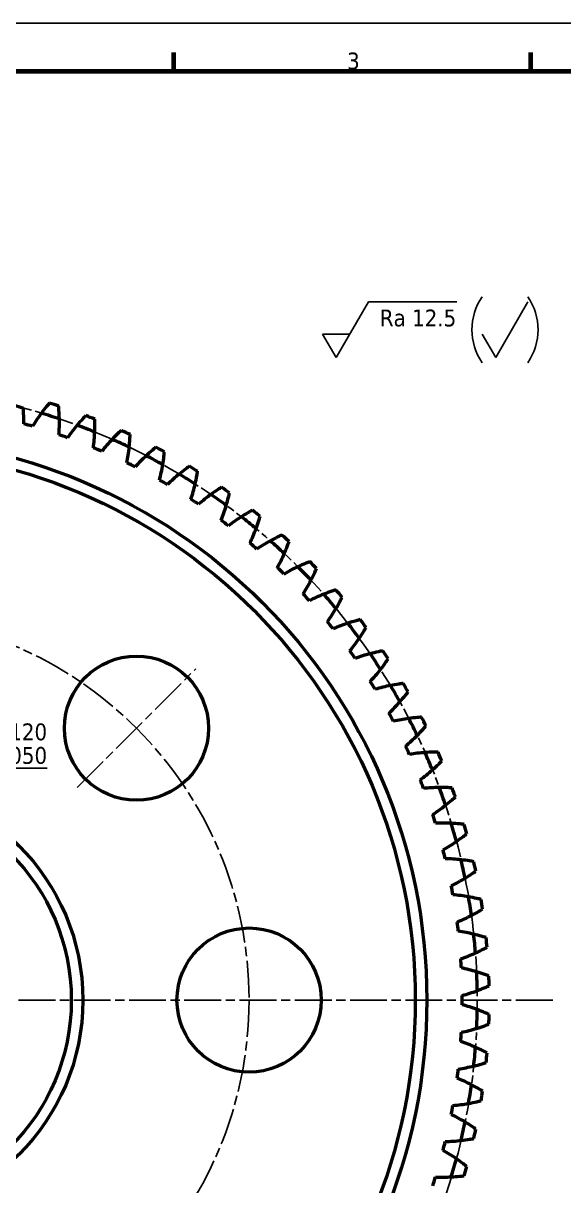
# Model space of a CAD drawing. Header units: millimetres. Extents: x -60 to 637, y -40 to 471.
# Drawn here: x 339.9 to 452.4, y 178.2 to 420 of the extents above; entities that cross this region are included whole.
import ezdxf

# ---------------------------------------------------------------- set-up
doc = ezdxf.new("R2010")
doc.units = ezdxf.units.MM
doc.linetypes.add('CHAIN', pattern=[0.3543, 0.2362, -0.0295, 0.0591, -0.0295])
for name, color, linetype, lineweight in [('中心标记 (ISO)', 7, 'Continuous', 25), ('中心线 (ISO)', 7, 'CHAIN', 25), ('可见 (ISO)', 7, 'Continuous', 50), ('图框 (ISO)', 7, 'Continuous', 70), ('尺寸 (ISO)', 7, 'Continuous', 25), ('旋转中心线', 7, 'CHAIN', 25), ('符号 (ISO)', 7, 'Continuous', 25)]:
    doc.layers.add(name, color=color, linetype=linetype, lineweight=lineweight)
doc.styles.add('注释文本 (ISO)', font='tahoma.ttf')
doc.dimstyles.new('默认 (GB)', dxfattribs={"dimtxt": 3.5, "dimasz": 4, "dimexe": 5, "dimexo": 0, "dimgap": 0.75, "dimtad": 1, "dimrnd": 1e-08, "dimdsep": 46, "dimtxsty": '注释文本 (ISO)', "dimblk": 'Filled-1', "dimcen": 0.09, "dimdle": 10, "dimclrd": 256, "dimclre": 256, "dimclrt": 256, "dimaunit": 1, "dimadec": 3, "dimazin": 2, "dimtfac": 1, "dimtmove": 0, "dimatfit": 3, "dimldrblk": 'Filled-1', "dimfxl": 1, "dimtolj": 1, "dimtzin": 0, "dimlwd": -1, "dimlwe": -1, "dimarcsym": 0})

# ---------------------------------------------------------------- blocks, each defined once
blk = doc.blocks.new('图框 默认图框')
for p, q in [((636.93, 420), (-59.71, 420)), ((297, 420), (636.93, 420))]:
    blk.add_line(p, q)
at = {"layer": '图框 (ISO)'}
for p, q in [((371.25, 410), (371.25, 413.9)), ((445.5, 410), (445.5, 413.9))]:
    blk.add_line(p, q, dxfattribs=at)
at = {"layer": '图框 (ISO)', "flags": 128}
blk.add_lwpolyline([(10, 10), (10, 410), (584, 410), (584, 10), (10, 10)], dxfattribs=at)
at = {"layer": '图框 (ISO)', "insert": (407.29, 410.33), "char_height": 3.5, "attachment_point": 7, "style": '注释文本 (ISO)'}
blk.add_mtext('3', dxfattribs=at)
blk = doc.blocks.new('Filled-1')
at = {"color": 0}
for p, q in [((0, 0), (-1, 0.125)), ((-1, 0.125), (-1, -0.125)), ((-1, 0), (0, 0)), ((-1, -0.125), (0, 0))]:
    blk.add_line(p, q, dxfattribs=at)
at = {"color": 0, "flags": 128}
blk.add_lwpolyline([(-1, -0.125), (0, 0), (-1, 0.125), (-1, -0.125)], dxfattribs=at)
at = {"color": 0}
blk.add_solid([(-1, -0.125), (0, 0), (-1, 0.125), (-1, -0.125)], dxfattribs=at)
blk = doc.blocks.new('*D12')
at = {"layer": 'Defpoints', "color": 0, "transparency": 16777216}
for p in [(315.63, 265.07), (298.13, 251.2), (315.63, 251.2)]:
    blk.add_point(p, dxfattribs=at)
at = {"layer": '尺寸 (ISO)', "transparency": 16777216}
for p, q in [((298.13, 251.2), (298.13, 270.07)), ((315.63, 251.2), (315.63, 270.07)), ((302.13, 265.07), (311.63, 265.07)), ((315.63, 265.07), (344.85, 265.07))]:
    blk.add_line(p, q, dxfattribs=at)
at = {"layer": '尺寸 (ISO)', "transparency": 16777216, "xscale": 4, "yscale": 4, "zscale": 4, "rotation": 180}
blk.add_blockref('Filled-1', (298.13, 265.07), dxfattribs=at)
at = {"layer": '尺寸 (ISO)', "transparency": 16777216, "xscale": 4, "yscale": 4, "zscale": 4}
blk.add_blockref('Filled-1', (315.63, 265.07), dxfattribs=at)
at = {"layer": '尺寸 (ISO)', "transparency": 16777216, "insert": (320.38, 274.35), "char_height": 3.5, "attachment_point": 1, "style": '注释文本 (ISO)'}
blk.add_mtext('\\A1;17.5\\S+0.120^ +0.050;', dxfattribs=at)
blk = doc.blocks.new('表面粗糙度标识符号10')
at = {"layer": '符号 (ISO)'}
for p, q in [((405, 350.44), (411.71, 362.06)), ((411.71, 362.06), (430.1, 362.06)), ((438.21, 350.44), (444.92, 362.06)), ((402.17, 355.34), (405, 350.44)), ((402.17, 355.34), (407.83, 355.34)), ((435.38, 355.34), (438.21, 350.44))]:
    blk.add_line(p, q, dxfattribs=at)
for centre, start, end in [((445.54, 356.25), 145.9664, 214.0336), ((434.76, 356.25), 325.9664, 34.0336)]:
    blk.add_arc(centre, 12.26, start, end, dxfattribs=at)
at = {"layer": '符号 (ISO)', "insert": (414.1, 356.88), "char_height": 3.5, "attachment_point": 7, "style": '注释文本 (ISO)'}
blk.add_mtext('Ra 12.5', dxfattribs=at)

msp = doc.modelspace()

# ---------------------------------------------------------------- linework, layer by layer
at = {"layer": '中心标记 (ISO)', "linetype": 'CHAIN', "ltscale": 32.45837}
msp.add_line((351.0776, 260.993), (375.8263, 285.7418), dxfattribs=at)
at = {"layer": '中心线 (ISO)', "ltscale": 25.405567}
msp.add_circle((306.8834, 216.7988), 127.5, dxfattribs=at)
at = {"layer": '中心线 (ISO)', "ltscale": 32.45837}
msp.add_circle((306.8834, 216.7988), 80, dxfattribs=at)
at = {"layer": '可见 (ISO)'}
for centre, radius in [((306.8834, 216.7988), 117), ((306.8834, 216.7988), 114.6013), ((363.4519, 273.3674), 15), ((306.8834, 216.7988), 45.3987), ((306.8834, 216.7988), 43), ((386.8834, 216.7988), 15)]:
    msp.add_circle(centre, radius, dxfattribs=at)
for centre, radius, start, end in [((306.8834, 216.7988), 130, 71.911765, 72.794118), ((306.8834, 216.7988), 127.5, 75, 76.764706), ((304.6485, 337.0752), 35.3518, 359.366647, 4.671539), ((372.1009, 317.8833), 35.3518, 143.563755, 148.868647), ((306.8834, 216.7988), 127.5, 71.470588, 73.235294), ((306.8834, 216.7988), 124.375, 73.676471, 74.558824), ((312.057, 336.9847), 35.3518, 355.837236, 1.142127), ((378.2001, 313.6768), 35.3518, 140.034343, 145.339235), ((306.8834, 216.7988), 127.5, 67.941176, 69.705882), ((306.8834, 216.7988), 130, 68.382353, 69.264706), ((306.8834, 216.7988), 124.375, 70.147059, 71.029412), ((319.446, 336.4382), 35.3518, 352.307824, 357.612715), ((306.8834, 216.7988), 130, 64.852941, 65.735294), ((306.8834, 216.7988), 124.375, 66.617647, 67.5), ((384.0287, 309.1027), 35.3518, 136.504932, 141.809823), ((306.8834, 216.7988), 127.5, 64.411765, 66.176471), ((326.7872, 335.4379), 35.3518, 348.778412, 354.083304), ((306.8834, 216.7988), 130, 61.323529, 62.205882), ((389.5647, 304.1785), 35.3518, 132.97552, 138.280411), ((306.8834, 216.7988), 127.5, 60.882353, 62.647059), ((306.8834, 216.7988), 124.375, 63.088235, 63.970588), ((334.053, 333.9876), 35.3518, 345.249, 350.553892), ((306.8834, 216.7988), 130, 57.794118, 58.676471), ((306.8834, 216.7988), 124.375, 59.558824, 60.441176), ((394.787, 298.9228), 35.3518, 129.446108, 134.751), ((306.8834, 216.7988), 127.5, 57.352941, 59.117647), ((341.2157, 332.0928), 35.3518, 341.719589, 347.02448), ((399.6759, 293.3556), 35.3518, 125.916696, 131.221588), ((306.8834, 216.7988), 127.5, 53.823529, 55.588235), ((306.8834, 216.7988), 130, 54.264706, 55.147059), ((306.8834, 216.7988), 124.375, 56.029412, 56.911765), ((348.2482, 329.7606), 35.3518, 338.190177, 343.495068), ((404.2128, 287.498), 35.3518, 122.387285, 127.692176), ((306.8834, 216.7988), 127.5, 50.294118, 52.058824), ((306.8834, 216.7988), 130, 50.735294, 51.617647), ((306.8834, 216.7988), 124.375, 52.5, 53.382353), ((355.1238, 326.9999), 35.3518, 334.660765, 339.965657), ((408.3805, 281.3723), 35.3518, 118.857873, 124.162764), ((306.8834, 216.7988), 127.5, 46.764706, 48.529412), ((306.8834, 216.7988), 130, 47.205882, 48.088235), ((306.8834, 216.7988), 124.375, 48.970588, 49.852941), ((361.8164, 323.8211), 35.3518, 331.131353, 336.436245), ((306.8834, 216.7988), 130, 43.676471, 44.558824), ((306.8834, 216.7988), 124.375, 45.441176, 46.323529), ((412.1632, 275.0015), 35.3518, 115.328461, 120.633353), ((306.8834, 216.7988), 127.5, 43.235294, 45), ((368.3006, 320.2364), 35.3518, 327.601942, 332.906833), ((306.8834, 216.7988), 124.375, 41.911765, 42.794118), ((415.5466, 268.41), 35.3518, 111.799049, 117.103941), ((306.8834, 216.7988), 127.5, 39.705882, 41.470588), ((306.8834, 216.7988), 130, 40.147059, 41.029412), ((374.5518, 316.2593), 35.3518, 324.07253, 329.377421), ((306.8834, 216.7988), 124.375, 38.382353, 39.264706), ((418.5177, 261.6227), 35.3518, 108.269638, 113.574529), ((306.8834, 216.7988), 127.5, 36.176471, 37.941176), ((306.8834, 216.7988), 130, 36.617647, 37.5), ((380.5463, 311.9049), 35.3518, 320.543118, 325.848009), ((306.8834, 216.7988), 124.375, 34.852941, 35.735294), ((421.0654, 254.6654), 35.3518, 104.740226, 110.045117), ((306.8834, 216.7988), 127.5, 32.647059, 34.411765), ((306.8834, 216.7988), 130, 33.088235, 33.970588), ((386.2614, 307.1898), 35.3518, 317.013706, 322.318598), ((306.8834, 216.7988), 124.375, 31.323529, 32.205882), ((423.1799, 247.5644), 35.3518, 101.210814, 106.515705), ((306.8834, 216.7988), 127.5, 29.117647, 30.882353), ((306.8834, 216.7988), 130, 29.558824, 30.441176), ((391.6754, 302.1318), 35.3518, 313.484295, 318.789186), ((306.8834, 216.7988), 124.375, 27.794118, 28.676471), ((424.8533, 240.3468), 35.3518, 97.681402, 102.986294), ((306.8834, 216.7988), 127.5, 25.588235, 27.352941), ((306.8834, 216.7988), 130, 26.029412, 26.911765), ((396.7678, 296.7501), 35.3518, 309.954883, 315.259774), ((306.8834, 216.7988), 124.375, 24.264706, 25.147059), ((426.0792, 233.0398), 35.3518, 94.151991, 99.456882), ((306.8834, 216.7988), 127.5, 22.058824, 23.823529), ((306.8834, 216.7988), 130, 22.5, 23.382353), ((401.5192, 291.0651), 35.3518, 306.425471, 311.730362), ((306.8834, 216.7988), 124.375, 20.735294, 21.617647), ((426.8529, 225.6712), 35.3518, 90.622579, 95.92747), ((306.8834, 216.7988), 127.5, 18.529412, 20.294118), ((306.8834, 216.7988), 130, 18.970588, 19.852941), ((405.9116, 285.0983), 35.3518, 302.896059, 308.200951), ((306.8834, 216.7988), 124.375, 17.205882, 18.088235), ((427.1715, 218.2689), 35.3518, 87.093167, 92.398058), ((306.8834, 216.7988), 127.5, 15, 16.764706), ((306.8834, 216.7988), 130, 15.441176, 16.323529), ((409.9283, 278.8725), 35.3518, 299.366647, 304.671539), ((306.8834, 216.7988), 124.375, 13.676471, 14.558824), ((427.0339, 210.8611), 35.3518, 83.563755, 88.868647), ((306.8834, 216.7988), 127.5, 11.470588, 13.235294), ((306.8834, 216.7988), 130, 11.911765, 12.794118), ((413.5542, 272.4113), 35.3518, 295.837236, 301.142127), ((306.8834, 216.7988), 124.375, 10.147059, 11.029412), ((426.4405, 203.4758), 35.3518, 80.034343, 85.339235), ((306.8834, 216.7988), 127.5, 7.941176, 9.705882), ((306.8834, 216.7988), 130, 8.382353, 9.264706), ((416.7754, 265.739), 35.3518, 292.307824, 297.612715), ((306.8834, 216.7988), 124.375, 6.617647, 7.5), ((425.3935, 196.141), 35.3518, 76.504932, 81.809823), ((306.8834, 216.7988), 127.5, 4.411765, 6.176471), ((306.8834, 216.7988), 130, 4.852941, 5.735294), ((419.5798, 258.8811), 35.3518, 288.778412, 294.083304), ((306.8834, 216.7988), 124.375, 3.088235, 3.970588), ((423.897, 188.8846), 35.3518, 72.97552, 78.280411), ((306.8834, 216.7988), 127.5, 0.882353, 2.647059), ((306.8834, 216.7988), 130, 1.323529, 2.205882), ((421.9567, 251.8636), 35.3518, 285.249, 290.553892), ((306.8834, 216.7988), 124.375, 359.558824, 0.441176), ((421.9567, 181.734), 35.3518, 69.446108, 74.751), ((306.8834, 216.7988), 127.5, 357.352941, 359.117647), ((306.8834, 216.7988), 130, 357.794118, 358.676471), ((423.897, 244.7131), 35.3518, 281.719589, 287.02448), ((306.8834, 216.7988), 124.375, 356.029412, 356.911765), ((419.5798, 174.7165), 35.3518, 65.916696, 71.221588), ((306.8834, 216.7988), 127.5, 353.823529, 355.588235), ((306.8834, 216.7988), 130, 354.264706, 355.147059), ((306.8834, 216.7988), 124.375, 352.5, 353.382353), ((425.3935, 237.4567), 35.3518, 278.190177, 283.495068), ((416.7754, 167.8587), 35.3518, 62.387285, 67.692176), ((306.8834, 216.7988), 127.5, 350.294118, 352.058824), ((306.8834, 216.7988), 130, 350.735294, 351.617647), ((306.8834, 216.7988), 124.375, 348.970588, 349.852941), ((426.4405, 230.1219), 35.3518, 274.660765, 279.965657), ((413.5542, 161.1864), 35.3518, 58.857873, 64.162764), ((306.8834, 216.7988), 127.5, 346.764706, 348.529412), ((306.8834, 216.7988), 130, 347.205882, 348.088235), ((306.8834, 216.7988), 124.375, 345.441176, 346.323529), ((427.0339, 222.7366), 35.3518, 271.131353, 276.436245), ((409.9283, 154.7252), 35.3518, 55.328461, 60.633353), ((306.8834, 216.7988), 127.5, 343.235294, 345), ((306.8834, 216.7988), 130, 343.676471, 344.558824), ((306.8834, 216.7988), 124.375, 341.911765, 342.794118), ((427.1715, 215.3288), 35.3518, 267.601942, 272.906833)]:
    msp.add_arc(centre, radius, start, end, dxfattribs=at)
for points, knots in [([(345.3382, 340.9811), (345.1407, 340.7523), (344.9466, 340.5214), (344.3771, 339.8263), (344.0115, 339.3563), (343.6597, 338.8798)], [1.473345447, 1.473345447, 1.473345447, 1.473345447, 1.587085649, 1.587085649, 1.812850592, 1.812850592, 1.812850592, 1.812850592]), ([(347.4018, 337.6893), (347.39, 338.2815), (347.3632, 338.8764), (347.3, 339.7727), (347.2749, 340.0734), (347.2459, 340.3742)], [1.361320706, 1.361320706, 1.361320706, 1.361320706, 1.587085649, 1.587085649, 1.70082585, 1.70082585, 1.70082585, 1.70082585]), ([(352.91, 338.3782), (352.6989, 338.1621), (352.4909, 337.9436), (351.8796, 337.2849), (351.4859, 336.8382), (351.1054, 336.3842)], [1.473345447, 1.473345447, 1.473345447, 1.473345447, 1.587085649, 1.587085649, 1.812850592, 1.812850592, 1.812850592, 1.812850592]), ([(354.7671, 334.9657), (354.7917, 335.5575), (354.8016, 336.1529), (354.7937, 337.0514), (354.7872, 337.353), (354.7768, 337.655)], [1.361320706, 1.361320706, 1.361320706, 1.361320706, 1.587085649, 1.587085649, 1.70082585, 1.70082585, 1.70082585, 1.70082585]), ([(360.3073, 335.3142), (360.0832, 335.1114), (359.8621, 334.9061), (359.2115, 334.2863), (358.791, 333.8648), (358.3833, 333.4351)], [1.473345447, 1.473345447, 1.473345447, 1.473345447, 1.587085649, 1.587085649, 1.812850592, 1.812850592, 1.812850592, 1.812850592]), ([(361.9507, 331.7938), (362.0118, 332.383), (362.0583, 332.9766), (362.1057, 333.8739), (362.1178, 334.1754), (362.126, 334.4775)], [1.361320706, 1.361320706, 1.361320706, 1.361320706, 1.587085649, 1.587085649, 1.70082585, 1.70082585, 1.70082585, 1.70082585]), ([(367.5018, 331.8006), (367.2657, 331.612), (367.0324, 331.4207), (366.3449, 330.8421), (365.8992, 330.4472), (365.4659, 330.0435)], [1.473345447, 1.473345447, 1.473345447, 1.473345447, 1.587085649, 1.587085649, 1.812850592, 1.812850592, 1.812850592, 1.812850592]), ([(368.9254, 328.1857), (369.0227, 328.77), (369.1057, 329.3596), (369.2082, 330.2524), (369.2388, 330.5525), (369.2656, 330.8535)], [1.361320706, 1.361320706, 1.361320706, 1.361320706, 1.587085649, 1.587085649, 1.70082585, 1.70082585, 1.70082585, 1.70082585]), ([(374.4665, 327.8507), (374.2192, 327.677), (373.9746, 327.5005), (373.2527, 326.9653), (372.7836, 326.5986), (372.3262, 326.2223)], [1.473345447, 1.473345447, 1.473345447, 1.473345447, 1.587085649, 1.587085649, 1.812850592, 1.812850592, 1.812850592, 1.812850592]), ([(375.6649, 324.1551), (375.7979, 324.7323), (375.917, 325.3157), (376.0743, 326.2004), (376.1233, 326.4981), (376.1686, 326.7968)], [1.361320706, 1.361320706, 1.361320706, 1.361320706, 1.587085649, 1.587085649, 1.70082585, 1.70082585, 1.70082585, 1.70082585]), ([(381.1747, 323.4796), (380.9172, 323.3215), (380.6622, 323.1603), (379.9088, 322.6706), (379.418, 322.3335), (378.9383, 321.986)], [1.473345447, 1.473345447, 1.473345447, 1.473345447, 1.587085649, 1.587085649, 1.812850592, 1.812850592, 1.812850592, 1.812850592]), ([(382.1433, 319.7172), (382.3116, 320.2851), (382.4664, 320.8601), (382.6779, 321.7334), (382.7452, 322.0275), (382.8088, 322.323)], [1.361320706, 1.361320706, 1.361320706, 1.361320706, 1.587085649, 1.587085649, 1.70082585, 1.70082585, 1.70082585, 1.70082585]), ([(387.6012, 318.7039), (387.3345, 318.5619), (387.07, 318.4167), (386.2879, 317.9743), (385.7772, 317.668), (385.277, 317.3507)], [1.473345447, 1.473345447, 1.473345447, 1.473345447, 1.587085649, 1.587085649, 1.812850592, 1.812850592, 1.812850592, 1.812850592]), ([(388.3363, 314.8889), (388.5393, 315.4454), (388.7292, 316.0098), (388.994, 316.8684), (389.0793, 317.1578), (389.1609, 317.4488)], [1.361320706, 1.361320706, 1.361320706, 1.361320706, 1.587085649, 1.587085649, 1.70082585, 1.70082585, 1.70082585, 1.70082585]), ([(393.7215, 313.5415), (393.4465, 313.4162), (393.1736, 313.2876), (392.3657, 312.8942), (391.8372, 312.6199), (391.3184, 312.3341)], [1.473345447, 1.473345447, 1.473345447, 1.473345447, 1.587085649, 1.587085649, 1.812850592, 1.812850592, 1.812850592, 1.812850592]), ([(394.2204, 309.6886), (394.4572, 310.2315), (394.6815, 310.7831), (394.9987, 311.6238), (395.1016, 311.9074), (395.201, 312.1928)], [1.361320706, 1.361320706, 1.361320706, 1.361320706, 1.587085649, 1.587085649, 1.70082585, 1.70082585, 1.70082585, 1.70082585]), ([(399.5123, 308.0122), (399.2302, 307.9041), (398.9499, 307.7925), (398.1193, 307.4495), (397.5749, 307.2084), (397.0395, 306.955)], [1.473345447, 1.473345447, 1.473345447, 1.473345447, 1.587085649, 1.587085649, 1.812850592, 1.812850592, 1.812850592, 1.812850592]), ([(399.7731, 304.1358), (400.0429, 304.6632), (400.3007, 305.1999), (400.6691, 306.0195), (400.7892, 306.2962), (400.906, 306.575)], [1.361320706, 1.361320706, 1.361320706, 1.361320706, 1.587085649, 1.587085649, 1.70082585, 1.70082585, 1.70082585, 1.70082585]), ([(404.9518, 302.1369), (404.6635, 302.0463), (404.3769, 301.9522), (403.5268, 301.661), (402.9686, 301.4538), (402.4186, 301.2339)], [1.473345447, 1.473345447, 1.473345447, 1.473345447, 1.587085649, 1.587085649, 1.812850592, 1.812850592, 1.812850592, 1.812850592]), ([(404.9735, 298.2518), (405.2752, 298.7615), (405.5656, 299.2814), (405.9837, 300.0768), (406.1206, 300.3456), (406.2544, 300.6166)], [1.361320706, 1.361320706, 1.361320706, 1.361320706, 1.587085649, 1.587085649, 1.70082585, 1.70082585, 1.70082585, 1.70082585]), ([(410.0193, 295.9378), (409.726, 295.8652), (409.4341, 295.7889), (408.5677, 295.5506), (407.9978, 295.3782), (407.4353, 295.1925)], [1.473345447, 1.473345447, 1.473345447, 1.473345447, 1.587085649, 1.587085649, 1.812850592, 1.812850592, 1.812850592, 1.812850592]), ([(409.8017, 292.0588), (410.1343, 292.549), (410.4561, 293.05), (410.9224, 293.8181), (411.0756, 294.078), (411.2258, 294.3402)], [1.361320706, 1.361320706, 1.361320706, 1.361320706, 1.587085649, 1.587085649, 1.70082585, 1.70082585, 1.70082585, 1.70082585]), ([(414.6956, 289.4386), (414.3983, 289.3841), (414.1023, 289.326), (413.2229, 289.1415), (412.6434, 289.0044), (412.0706, 288.8537)], [1.473345447, 1.473345447, 1.473345447, 1.473345447, 1.587085649, 1.587085649, 1.812850592, 1.812850592, 1.812850592, 1.812850592]), ([(414.2396, 285.5803), (414.6017, 286.0491), (414.9538, 286.5293), (415.4664, 287.2673), (415.6354, 287.5172), (415.8014, 287.7697)], [1.361320706, 1.361320706, 1.361320706, 1.361320706, 1.587085649, 1.587085649, 1.70082585, 1.70082585, 1.70082585, 1.70082585]), ([(418.9628, 282.6638), (418.6628, 282.6277), (418.3638, 282.5879), (417.4746, 282.4579), (416.8878, 282.3568), (416.3068, 282.2417)], [1.473345447, 1.473345447, 1.473345447, 1.473345447, 1.587085649, 1.587085649, 1.812850592, 1.812850592, 1.812850592, 1.812850592]), ([(418.2702, 278.8409), (418.6605, 279.2865), (419.0414, 279.7441), (419.5986, 280.4492), (419.7826, 280.6882), (419.9638, 280.93)], [1.361320706, 1.361320706, 1.361320706, 1.361320706, 1.587085649, 1.587085649, 1.70082585, 1.70082585, 1.70082585, 1.70082585]), ([(422.805, 275.6392), (422.5033, 275.6216), (422.2024, 275.6003), (421.3069, 275.5253), (420.715, 275.4605), (420.128, 275.3813)], [1.473345447, 1.473345447, 1.473345447, 1.473345447, 1.587085649, 1.587085649, 1.812850592, 1.812850592, 1.812850592, 1.812850592]), ([(421.8783, 271.8662), (422.2953, 272.2869), (422.7037, 272.7202), (423.3032, 273.3896), (423.5016, 273.6169), (423.6973, 273.8471)], [1.361320706, 1.361320706, 1.361320706, 1.361320706, 1.587085649, 1.587085649, 1.70082585, 1.70082585, 1.70082585, 1.70082585]), ([(426.2074, 268.3913), (425.9052, 268.3924), (425.6035, 268.3896), (424.7052, 268.3699), (424.1104, 268.3417), (423.5196, 268.2988)], [1.473345447, 1.473345447, 1.473345447, 1.473345447, 1.587085649, 1.587085649, 1.812850592, 1.812850592, 1.812850592, 1.812850592]), ([(425.0502, 264.6825), (425.4923, 265.0768), (425.9266, 265.4841), (426.5661, 266.1153), (426.7781, 266.33), (426.9877, 266.5477)], [1.361320706, 1.361320706, 1.361320706, 1.361320706, 1.587085649, 1.587085649, 1.70082585, 1.70082585, 1.70082585, 1.70082585]), ([(429.1571, 260.9478), (428.8556, 260.9675), (428.5543, 260.9833), (427.6564, 261.0189), (427.0611, 261.0273), (426.4688, 261.0209)], [1.473345447, 1.473345447, 1.473345447, 1.473345447, 1.587085649, 1.587085649, 1.812850592, 1.812850592, 1.812850592, 1.812850592]), ([(427.7739, 257.3172), (428.2393, 257.6836), (428.6979, 258.0634), (429.3751, 258.654), (429.5999, 258.8552), (429.8225, 259.0596)], [1.361320706, 1.361320706, 1.361320706, 1.361320706, 1.587085649, 1.587085649, 1.70082585, 1.70082585, 1.70082585, 1.70082585]), ([(431.6431, 253.3368), (431.3433, 253.375), (431.0436, 253.4093), (430.1496, 253.5001), (429.5559, 253.5452), (428.9643, 253.5752)], [1.473345447, 1.473345447, 1.473345447, 1.473345447, 1.587085649, 1.587085649, 1.812850592, 1.812850592, 1.812850592, 1.812850592]), ([(430.0389, 249.7983), (430.5261, 250.1352), (431.0072, 250.4861), (431.7194, 251.0339), (431.9562, 251.2209), (432.1909, 251.4112)], [1.361320706, 1.361320706, 1.361320706, 1.361320706, 1.587085649, 1.587085649, 1.70082585, 1.70082585, 1.70082585, 1.70082585]), ([(433.6558, 245.5871), (433.3589, 245.6437), (433.0619, 245.6964), (432.1752, 245.8421), (431.5853, 245.9236), (430.9967, 245.99)], [1.473345447, 1.473345447, 1.473345447, 1.473345447, 1.587085649, 1.587085649, 1.812850592, 1.812850592, 1.812850592, 1.812850592]), ([(431.8368, 242.1541), (432.3438, 242.4604), (432.8455, 242.781), (433.5902, 243.284), (433.838, 243.456), (434.084, 243.6315)], [1.361320706, 1.361320706, 1.361320706, 1.361320706, 1.587085649, 1.587085649, 1.70082585, 1.70082585, 1.70082585, 1.70082585]), ([(435.1875, 237.7283), (434.8947, 237.8031), (434.6015, 237.874), (433.7255, 238.0739), (433.1418, 238.1916), (432.5584, 238.2941)], [1.473345447, 1.473345447, 1.473345447, 1.473345447, 1.587085649, 1.587085649, 1.812850592, 1.812850592, 1.812850592, 1.812850592]), ([(433.1607, 234.4138), (433.6856, 234.6883), (434.2061, 234.9774), (434.9803, 235.4336), (435.2383, 235.59), (435.4946, 235.75)], [1.361320706, 1.361320706, 1.361320706, 1.361320706, 1.587085649, 1.587085649, 1.70082585, 1.70082585, 1.70082585, 1.70082585]), ([(436.2326, 229.7901), (435.945, 229.8827), (435.6567, 229.9715), (434.7946, 230.2251), (434.2193, 230.3785), (433.6433, 230.5167)], [1.473345447, 1.473345447, 1.473345447, 1.473345447, 1.587085649, 1.587085649, 1.812850592, 1.812850592, 1.812850592, 1.812850592]), ([(434.0056, 226.6066), (434.5464, 226.8483), (435.0837, 227.1048), (435.8845, 227.5125), (436.1516, 227.6527), (436.4173, 227.7967)], [1.361320706, 1.361320706, 1.361320706, 1.361320706, 1.587085649, 1.587085649, 1.70082585, 1.70082585, 1.70082585, 1.70082585]), ([(436.787, 221.8026), (436.5057, 221.9128), (436.2234, 222.0192), (435.3785, 222.3253), (434.8137, 222.5138), (434.2473, 222.6872)], [1.473345447, 1.473345447, 1.473345447, 1.473345447, 1.587085649, 1.587085649, 1.812850592, 1.812850592, 1.812850592, 1.812850592]), ([(434.3683, 218.7623), (434.9229, 218.9702), (435.475, 219.1932), (436.2994, 219.5507), (436.5746, 219.6743), (436.8487, 219.8016)], [1.361320706, 1.361320706, 1.361320706, 1.361320706, 1.587085649, 1.587085649, 1.70082585, 1.70082585, 1.70082585, 1.70082585]), ([(436.8487, 213.7961), (436.5746, 213.9234), (436.2994, 214.047), (435.475, 214.4045), (434.9229, 214.6275), (434.3683, 214.8354)], [1.473345447, 1.473345447, 1.473345447, 1.473345447, 1.587085649, 1.587085649, 1.812850592, 1.812850592, 1.812850592, 1.812850592]), ([(434.2473, 210.9105), (434.8137, 211.0839), (435.3785, 211.2724), (436.2234, 211.5785), (436.5057, 211.6849), (436.787, 211.7951)], [1.361320706, 1.361320706, 1.361320706, 1.361320706, 1.587085649, 1.587085649, 1.70082585, 1.70082585, 1.70082585, 1.70082585]), ([(436.4173, 205.801), (436.1516, 205.945), (435.8845, 206.0852), (435.0837, 206.4928), (434.5464, 206.7494), (434.0056, 206.9911)], [1.473345447, 1.473345447, 1.473345447, 1.473345447, 1.587085649, 1.587085649, 1.812850592, 1.812850592, 1.812850592, 1.812850592]), ([(433.6433, 203.081), (434.2193, 203.2192), (434.7946, 203.3726), (435.6567, 203.6261), (435.945, 203.7149), (436.2326, 203.8076)], [1.361320706, 1.361320706, 1.361320706, 1.361320706, 1.587085649, 1.587085649, 1.70082585, 1.70082585, 1.70082585, 1.70082585]), ([(435.4946, 197.8477), (435.2383, 198.0077), (434.9803, 198.1641), (434.2061, 198.6203), (433.6856, 198.9094), (433.1607, 199.1839)], [1.473345447, 1.473345447, 1.473345447, 1.473345447, 1.587085649, 1.587085649, 1.812850592, 1.812850592, 1.812850592, 1.812850592]), ([(432.5584, 195.3035), (433.1418, 195.4061), (433.7255, 195.5237), (434.6015, 195.7237), (434.8947, 195.7946), (435.1875, 195.8694)], [1.361320706, 1.361320706, 1.361320706, 1.361320706, 1.587085649, 1.587085649, 1.70082585, 1.70082585, 1.70082585, 1.70082585]), ([(434.084, 189.9662), (433.838, 190.1417), (433.5902, 190.3137), (432.8455, 190.8166), (432.3438, 191.1372), (431.8368, 191.4436)], [1.473345447, 1.473345447, 1.473345447, 1.473345447, 1.587085649, 1.587085649, 1.812850592, 1.812850592, 1.812850592, 1.812850592]), ([(430.9967, 187.6076), (431.5853, 187.674), (432.1752, 187.7556), (433.0619, 187.9013), (433.3589, 187.9539), (433.6558, 188.0106)], [1.361320706, 1.361320706, 1.361320706, 1.361320706, 1.587085649, 1.587085649, 1.70082585, 1.70082585, 1.70082585, 1.70082585]), ([(432.1909, 182.1865), (431.9562, 182.3768), (431.7194, 182.5637), (431.0072, 183.1116), (430.5261, 183.4625), (430.0389, 183.7994)], [1.473345447, 1.473345447, 1.473345447, 1.473345447, 1.587085649, 1.587085649, 1.812850592, 1.812850592, 1.812850592, 1.812850592]), ([(428.9643, 180.0225), (429.5559, 180.0525), (430.1496, 180.0976), (431.0436, 180.1884), (431.3433, 180.2227), (431.6431, 180.2609)], [1.361320706, 1.361320706, 1.361320706, 1.361320706, 1.587085649, 1.587085649, 1.70082585, 1.70082585, 1.70082585, 1.70082585])]:
    msp.add_open_spline(points, degree=3, knots=knots, dxfattribs=at)
at = {"layer": '旋转中心线', "ltscale": 32.45837}
msp.add_line((450.0761, 216.7988), (71.9135, 216.7988), dxfattribs=at)

# ---------------------------------------------------------------- block references
msp.add_blockref('图框 默认图框', (0, 0))
at = {"layer": '符号 (ISO)'}
msp.add_blockref('表面粗糙度标识符号10', (0, 0), dxfattribs=at)

# ---------------------------------------------------------------- dimensions: what is measured, and where the dimension line sits
at = {"layer": '尺寸 (ISO)'}
dim = msp.add_linear_dim(base=(315.6334, 265.0713), p1=(298.1334, 251.1988), p2=(315.6334, 251.1988), angle=180, dimstyle='默认 (GB)', override={"dimgap": 0.75, "dimdec": 2, "dimtol": 1, "dimlim": 0, "dimtp": 0.12, "dimtm": -0.05, "dimtdec": 3, "dimtofl": 0, "dimatfit": 2}, dxfattribs=at)
dim.commit()
dim.dimension.update_dxf_attribs({"geometry": '*D12', "text_midpoint": (332.242, 265.0713), "dimtype": 160})

doc.saveas('drawing.dxf')
